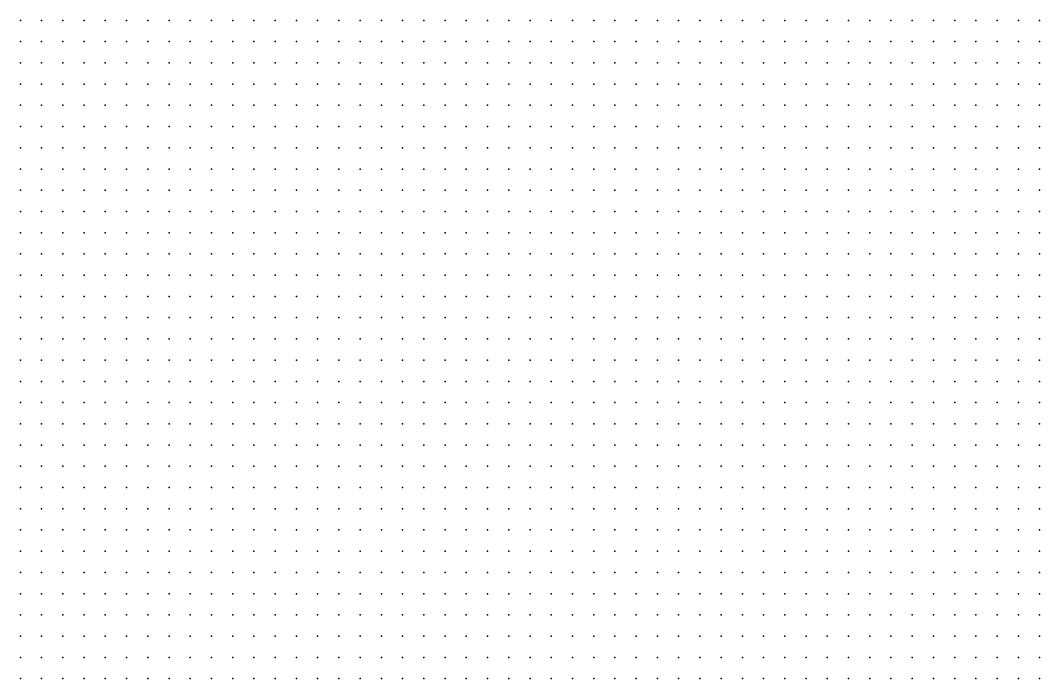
# Model space of a CAD drawing. Header units: metres. Extents: x 287878 to 288137, y 62805 to 63074.
# Drawn here: x 288088 to 288136, y 63011 to 63042 of the extents above; entities that cross this region are included whole.
import ezdxf

# ---------------------------------------------------------------- set-up
doc = ezdxf.new("R2010")
doc.units = ezdxf.units.M
doc.layers.add('SURVEY_INTERP', color=8, linetype='Continuous')

msp = doc.modelspace()

# ---------------------------------------------------------------- linework, layer by layer
at = {"layer": 'SURVEY_INTERP'}
for p in [(288088, 63042, 117.386), (288089, 63042, 117.41), (288090, 63042, 117.433), (288091, 63042, 117.454), (288092, 63042, 117.475), (288093, 63042, 117.495), (288094, 63042, 117.513), (288095, 63042, 117.531), (288096, 63042, 117.549), (288097, 63042, 117.565), (288098, 63042, 117.58), (288099, 63042, 117.595), (288100, 63042, 117.609), (288101, 63042, 117.623), (288102, 63042, 117.636), (288103, 63042, 117.648), (288104, 63042, 117.659), (288105, 63042, 117.67), (288106, 63042, 117.681), (288107, 63042, 117.691), (288108, 63042, 117.7), (288109, 63042, 117.709), (288110, 63042, 117.717), (288111, 63042, 117.725), (288112, 63042, 117.733), (288113, 63042, 117.74), (288114, 63042, 117.746), (288115, 63042, 117.753), (288116, 63042, 117.759), (288117, 63042, 117.764), (288118, 63042, 117.77), (288119, 63042, 117.774), (288120, 63042, 117.779), (288121, 63042, 117.783), (288122, 63042, 117.787), (288123, 63042, 117.791), (288124, 63042, 117.795), (288125, 63042, 117.798), (288126, 63042, 117.801), (288127, 63042, 117.803), (288128, 63042, 117.806), (288129, 63042, 117.808), (288130, 63042, 117.81), (288131, 63042, 117.812), (288132, 63042, 117.814), (288133, 63042, 117.815), (288134, 63042, 117.817), (288135, 63042, 117.818), (288136, 63042, 117.819), (288088, 63041, 117.391), (288089, 63041, 117.414), (288090, 63041, 117.436), (288091, 63041, 117.458), (288092, 63041, 117.478), (288093, 63041, 117.498), (288094, 63041, 117.516), (288095, 63041, 117.534), (288096, 63041, 117.551), (288097, 63041, 117.568), (288098, 63041, 117.583), (288099, 63041, 117.598), (288100, 63041, 117.612), (288101, 63041, 117.625), (288102, 63041, 117.638), (288103, 63041, 117.65), (288104, 63041, 117.662), (288105, 63041, 117.672), (288106, 63041, 117.683), (288107, 63041, 117.693), (288108, 63041, 117.702), (288109, 63041, 117.711), (288110, 63041, 117.719), (288111, 63041, 117.727), (288112, 63041, 117.734), (288113, 63041, 117.741), (288114, 63041, 117.748), (288115, 63041, 117.754), (288116, 63041, 117.76), (288117, 63041, 117.765), (288118, 63041, 117.77), (288119, 63041, 117.775), (288120, 63041, 117.78), (288121, 63041, 117.784), (288122, 63041, 117.788), (288123, 63041, 117.792), (288124, 63041, 117.795), (288125, 63041, 117.798), (288126, 63041, 117.801), (288127, 63041, 117.804), (288128, 63041, 117.806), (288129, 63041, 117.808), (288130, 63041, 117.81), (288131, 63041, 117.812), (288132, 63041, 117.813), (288133, 63041, 117.815), (288134, 63041, 117.816), (288135, 63041, 117.817), (288136, 63041, 117.818), (288088, 63040, 117.394), (288089, 63040, 117.417), (288090, 63040, 117.439), (288091, 63040, 117.461), (288092, 63040, 117.481), (288093, 63040, 117.5), (288094, 63040, 117.519), (288095, 63040, 117.537), (288096, 63040, 117.554), (288097, 63040, 117.57), (288098, 63040, 117.586), (288099, 63040, 117.6), (288100, 63040, 117.614), (288101, 63040, 117.628), (288102, 63040, 117.64), (288103, 63040, 117.652), (288104, 63040, 117.664), (288105, 63040, 117.675), (288106, 63040, 117.685), (288107, 63040, 117.694), (288108, 63040, 117.704), (288109, 63040, 117.712), (288110, 63040, 117.721), (288111, 63040, 117.728), (288112, 63040, 117.736), (288113, 63040, 117.743), (288114, 63040, 117.749), (288115, 63040, 117.755), (288116, 63040, 117.761), (288117, 63040, 117.766), (288118, 63040, 117.771), (288119, 63040, 117.776), (288120, 63040, 117.781), (288121, 63040, 117.785), (288122, 63040, 117.788), (288123, 63040, 117.792), (288124, 63040, 117.795), (288125, 63040, 117.798), (288126, 63040, 117.801), (288127, 63040, 117.804), (288128, 63040, 117.806), (288129, 63040, 117.808), (288130, 63040, 117.81), (288131, 63040, 117.812), (288132, 63040, 117.813), (288133, 63040, 117.815), (288134, 63040, 117.816), (288135, 63040, 117.817), (288136, 63040, 117.818), (288088, 63039, 117.397), (288089, 63039, 117.42), (288090, 63039, 117.442), (288091, 63039, 117.463), (288092, 63039, 117.483), (288093, 63039, 117.503), (288094, 63039, 117.521), (288095, 63039, 117.539), (288096, 63039, 117.556), (288097, 63039, 117.573), (288098, 63039, 117.588), (288099, 63039, 117.603), (288100, 63039, 117.617), (288101, 63039, 117.63), (288102, 63039, 117.643), (288103, 63039, 117.655), (288104, 63039, 117.666), (288105, 63039, 117.677), (288106, 63039, 117.687), (288107, 63039, 117.696), (288108, 63039, 117.706), (288109, 63039, 117.714), (288110, 63039, 117.722), (288111, 63039, 117.73), (288112, 63039, 117.737), (288113, 63039, 117.744), (288114, 63039, 117.75), (288115, 63039, 117.756), (288116, 63039, 117.762), (288117, 63039, 117.767), (288118, 63039, 117.772), (288119, 63039, 117.777), (288120, 63039, 117.781), (288121, 63039, 117.785), (288122, 63039, 117.789), (288123, 63039, 117.793), (288124, 63039, 117.796), (288125, 63039, 117.799), (288126, 63039, 117.801), (288127, 63039, 117.804), (288128, 63039, 117.806), (288129, 63039, 117.808), (288130, 63039, 117.81), (288131, 63039, 117.812), (288132, 63039, 117.813), (288133, 63039, 117.814), (288134, 63039, 117.815), (288135, 63039, 117.816), (288136, 63039, 117.817), (288088, 63038, 117.399), (288089, 63038, 117.421), (288090, 63038, 117.443), (288091, 63038, 117.465), (288092, 63038, 117.485), (288093, 63038, 117.505), (288094, 63038, 117.523), (288095, 63038, 117.541), (288096, 63038, 117.559), (288097, 63038, 117.575), (288098, 63038, 117.59), (288099, 63038, 117.605), (288100, 63038, 117.619), (288101, 63038, 117.632), (288102, 63038, 117.645), (288103, 63038, 117.657), (288104, 63038, 117.668), (288105, 63038, 117.679), (288106, 63038, 117.689), (288107, 63038, 117.699), (288108, 63038, 117.708), (288109, 63038, 117.716), (288110, 63038, 117.724), (288111, 63038, 117.732), (288112, 63038, 117.739), (288113, 63038, 117.746), (288114, 63038, 117.752), (288115, 63038, 117.758), (288116, 63038, 117.763), (288117, 63038, 117.769), (288118, 63038, 117.774), (288119, 63038, 117.778), (288120, 63038, 117.782), (288121, 63038, 117.786), (288122, 63038, 117.79), (288123, 63038, 117.793), (288124, 63038, 117.796), (288125, 63038, 117.799), (288126, 63038, 117.802), (288127, 63038, 117.804), (288128, 63038, 117.806), (288129, 63038, 117.808), (288130, 63038, 117.81), (288131, 63038, 117.812), (288132, 63038, 117.813), (288133, 63038, 117.814), (288134, 63038, 117.815), (288135, 63038, 117.816), (288136, 63038, 117.816), (288088, 63037, 117.399), (288089, 63037, 117.421), (288090, 63037, 117.444), (288091, 63037, 117.465), (288092, 63037, 117.486), (288093, 63037, 117.506), (288094, 63037, 117.525), (288095, 63037, 117.543), (288096, 63037, 117.561), (288097, 63037, 117.577), (288098, 63037, 117.593), (288099, 63037, 117.608), (288100, 63037, 117.622), (288101, 63037, 117.635), (288102, 63037, 117.647), (288103, 63037, 117.659), (288104, 63037, 117.671), (288105, 63037, 117.681), (288106, 63037, 117.691), (288107, 63037, 117.701), (288108, 63037, 117.71), (288109, 63037, 117.718), (288110, 63037, 117.726), (288111, 63037, 117.734), (288112, 63037, 117.741), (288113, 63037, 117.747), (288114, 63037, 117.754), (288115, 63037, 117.759), (288116, 63037, 117.765), (288117, 63037, 117.77), (288118, 63037, 117.775), (288119, 63037, 117.779), (288120, 63037, 117.783), (288121, 63037, 117.787), (288122, 63037, 117.791), (288123, 63037, 117.794), (288124, 63037, 117.797), (288125, 63037, 117.8), (288126, 63037, 117.802), (288127, 63037, 117.805), (288128, 63037, 117.807), (288129, 63037, 117.808), (288130, 63037, 117.81), (288131, 63037, 117.811), (288132, 63037, 117.813), (288133, 63037, 117.814), (288134, 63037, 117.815), (288135, 63037, 117.815), (288136, 63037, 117.816), (288088, 63036, 117.397), (288089, 63036, 117.42), (288090, 63036, 117.443), (288091, 63036, 117.465), (288092, 63036, 117.487), (288093, 63036, 117.507), (288094, 63036, 117.526), (288095, 63036, 117.545), (288096, 63036, 117.563), (288097, 63036, 117.579), (288098, 63036, 117.595), (288099, 63036, 117.61), (288100, 63036, 117.624), (288101, 63036, 117.637), (288102, 63036, 117.65), (288103, 63036, 117.662), (288104, 63036, 117.673), (288105, 63036, 117.684), (288106, 63036, 117.694), (288107, 63036, 117.703), (288108, 63036, 117.712), (288109, 63036, 117.72), (288110, 63036, 117.728), (288111, 63036, 117.736), (288112, 63036, 117.742), (288113, 63036, 117.749), (288114, 63036, 117.755), (288115, 63036, 117.761), (288116, 63036, 117.766), (288117, 63036, 117.771), (288118, 63036, 117.776), (288119, 63036, 117.78), (288120, 63036, 117.784), (288121, 63036, 117.788), (288122, 63036, 117.792), (288123, 63036, 117.795), (288124, 63036, 117.798), (288125, 63036, 117.8), (288126, 63036, 117.803), (288127, 63036, 117.805), (288128, 63036, 117.807), (288129, 63036, 117.809), (288130, 63036, 117.81), (288131, 63036, 117.811), (288132, 63036, 117.813), (288133, 63036, 117.814), (288134, 63036, 117.814), (288135, 63036, 117.815), (288136, 63036, 117.816), (288088, 63035, 117.392), (288089, 63035, 117.417), (288090, 63035, 117.441), (288091, 63035, 117.464), (288092, 63035, 117.486), (288093, 63035, 117.507), (288094, 63035, 117.527), (288095, 63035, 117.546), (288096, 63035, 117.564), (288097, 63035, 117.581), (288098, 63035, 117.597), (288099, 63035, 117.612), (288100, 63035, 117.626), (288101, 63035, 117.64), (288102, 63035, 117.652), (288103, 63035, 117.664), (288104, 63035, 117.675), (288105, 63035, 117.686), (288106, 63035, 117.696), (288107, 63035, 117.705), (288108, 63035, 117.714), (288109, 63035, 117.722), (288110, 63035, 117.73), (288111, 63035, 117.738), (288112, 63035, 117.744), (288113, 63035, 117.751), (288114, 63035, 117.757), (288115, 63035, 117.763), (288116, 63035, 117.768), (288117, 63035, 117.773), (288118, 63035, 117.777), (288119, 63035, 117.782), (288120, 63035, 117.786), (288121, 63035, 117.789), (288122, 63035, 117.793), (288123, 63035, 117.796), (288124, 63035, 117.798), (288125, 63035, 117.801), (288126, 63035, 117.803), (288127, 63035, 117.805), (288128, 63035, 117.807), (288129, 63035, 117.809), (288130, 63035, 117.81), (288131, 63035, 117.812), (288132, 63035, 117.813), (288133, 63035, 117.813), (288134, 63035, 117.814), (288135, 63035, 117.815), (288136, 63035, 117.815), (288088, 63034, 117.386), (288089, 63034, 117.412), (288090, 63034, 117.437), (288091, 63034, 117.462), (288092, 63034, 117.485), (288093, 63034, 117.507), (288094, 63034, 117.528), (288095, 63034, 117.547), (288096, 63034, 117.566), (288097, 63034, 117.583), (288098, 63034, 117.599), (288099, 63034, 117.615), (288100, 63034, 117.629), (288101, 63034, 117.642), (288102, 63034, 117.655), (288103, 63034, 117.667), (288104, 63034, 117.678), (288105, 63034, 117.689), (288106, 63034, 117.698), (288107, 63034, 117.708), (288108, 63034, 117.716), (288109, 63034, 117.725), (288110, 63034, 117.732), (288111, 63034, 117.74), (288112, 63034, 117.746), (288113, 63034, 117.753), (288114, 63034, 117.759), (288115, 63034, 117.764), (288116, 63034, 117.769), (288117, 63034, 117.774), (288118, 63034, 117.779), (288119, 63034, 117.783), (288120, 63034, 117.787), (288121, 63034, 117.79), (288122, 63034, 117.794), (288123, 63034, 117.796), (288124, 63034, 117.799), (288125, 63034, 117.802), (288126, 63034, 117.804), (288127, 63034, 117.806), (288128, 63034, 117.808), (288129, 63034, 117.809), (288130, 63034, 117.81), (288131, 63034, 117.812), (288132, 63034, 117.813), (288133, 63034, 117.813), (288134, 63034, 117.814), (288135, 63034, 117.814), (288136, 63034, 117.815), (288088, 63033, 117.376), (288089, 63033, 117.404), (288090, 63033, 117.432), (288091, 63033, 117.459), (288092, 63033, 117.483), (288093, 63033, 117.507), (288094, 63033, 117.528), (288095, 63033, 117.548), (288096, 63033, 117.567), (288097, 63033, 117.585), (288098, 63033, 117.602), (288099, 63033, 117.617), (288100, 63033, 117.631), (288101, 63033, 117.645), (288102, 63033, 117.658), (288103, 63033, 117.669), (288104, 63033, 117.681), (288105, 63033, 117.691), (288106, 63033, 117.701), (288107, 63033, 117.71), (288108, 63033, 117.719), (288109, 63033, 117.727), (288110, 63033, 117.735), (288111, 63033, 117.742), (288112, 63033, 117.749), (288113, 63033, 117.755), (288114, 63033, 117.761), (288115, 63033, 117.766), (288116, 63033, 117.771), (288117, 63033, 117.776), (288118, 63033, 117.78), (288119, 63033, 117.784), (288120, 63033, 117.788), (288121, 63033, 117.791), (288122, 63033, 117.795), (288123, 63033, 117.797), (288124, 63033, 117.8), (288125, 63033, 117.802), (288126, 63033, 117.805), (288127, 63033, 117.806), (288128, 63033, 117.808), (288129, 63033, 117.809), (288130, 63033, 117.811), (288131, 63033, 117.812), (288132, 63033, 117.813), (288133, 63033, 117.813), (288134, 63033, 117.814), (288135, 63033, 117.814), (288136, 63033, 117.814), (288088, 63032, 117.362), (288089, 63032, 117.395), (288090, 63032, 117.426), (288091, 63032, 117.454), (288092, 63032, 117.481), (288093, 63032, 117.506), (288094, 63032, 117.528), (288095, 63032, 117.549), (288096, 63032, 117.569), (288097, 63032, 117.587), (288098, 63032, 117.604), (288099, 63032, 117.619), (288100, 63032, 117.634), (288101, 63032, 117.648), (288102, 63032, 117.66), (288103, 63032, 117.672), (288104, 63032, 117.683), (288105, 63032, 117.694), (288106, 63032, 117.704), (288107, 63032, 117.713), (288108, 63032, 117.721), (288109, 63032, 117.729), (288110, 63032, 117.737), (288111, 63032, 117.744), (288112, 63032, 117.751), (288113, 63032, 117.757), (288114, 63032, 117.763), (288115, 63032, 117.768), (288116, 63032, 117.773), (288117, 63032, 117.778), (288118, 63032, 117.782), (288119, 63032, 117.786), (288120, 63032, 117.789), (288121, 63032, 117.793), (288122, 63032, 117.796), (288123, 63032, 117.798), (288124, 63032, 117.801), (288125, 63032, 117.803), (288126, 63032, 117.805), (288127, 63032, 117.807), (288128, 63032, 117.809), (288129, 63032, 117.81), (288130, 63032, 117.811), (288131, 63032, 117.812), (288132, 63032, 117.813), (288133, 63032, 117.813), (288134, 63032, 117.814), (288135, 63032, 117.814), (288136, 63032, 117.814), (288088, 63031, 117.345), (288089, 63031, 117.383), (288090, 63031, 117.418), (288091, 63031, 117.45), (288092, 63031, 117.478), (288093, 63031, 117.505), (288094, 63031, 117.529), (288095, 63031, 117.55), (288096, 63031, 117.571), (288097, 63031, 117.589), (288098, 63031, 117.606), (288099, 63031, 117.622), (288100, 63031, 117.637), (288101, 63031, 117.65), (288102, 63031, 117.663), (288103, 63031, 117.675), (288104, 63031, 117.686), (288105, 63031, 117.697), (288106, 63031, 117.706), (288107, 63031, 117.716), (288108, 63031, 117.724), (288109, 63031, 117.732), (288110, 63031, 117.739), (288111, 63031, 117.746), (288112, 63031, 117.753), (288113, 63031, 117.759), (288114, 63031, 117.765), (288115, 63031, 117.77), (288116, 63031, 117.775), (288117, 63031, 117.779), (288118, 63031, 117.783), (288119, 63031, 117.787), (288120, 63031, 117.791), (288121, 63031, 117.794), (288122, 63031, 117.797), (288123, 63031, 117.8), (288124, 63031, 117.802), (288125, 63031, 117.804), (288126, 63031, 117.806), (288127, 63031, 117.808), (288128, 63031, 117.809), (288129, 63031, 117.81), (288130, 63031, 117.811), (288131, 63031, 117.812), (288132, 63031, 117.813), (288133, 63031, 117.813), (288134, 63031, 117.814), (288135, 63031, 117.814), (288136, 63031, 117.814), (288088, 63030, 117.325), (288089, 63030, 117.37), (288090, 63030, 117.409), (288091, 63030, 117.445), (288092, 63030, 117.476), (288093, 63030, 117.504), (288094, 63030, 117.529), (288095, 63030, 117.552), (288096, 63030, 117.572), (288097, 63030, 117.591), (288098, 63030, 117.609), (288099, 63030, 117.625), (288100, 63030, 117.64), (288101, 63030, 117.653), (288102, 63030, 117.666), (288103, 63030, 117.678), (288104, 63030, 117.689), (288105, 63030, 117.7), (288106, 63030, 117.709), (288107, 63030, 117.718), (288108, 63030, 117.727), (288109, 63030, 117.735), (288110, 63030, 117.742), (288111, 63030, 117.749), (288112, 63030, 117.755), (288113, 63030, 117.761), (288114, 63030, 117.767), (288115, 63030, 117.772), (288116, 63030, 117.777), (288117, 63030, 117.781), (288118, 63030, 117.785), (288119, 63030, 117.789), (288120, 63030, 117.792), (288121, 63030, 117.795), (288122, 63030, 117.798), (288123, 63030, 117.801), (288124, 63030, 117.803), (288125, 63030, 117.805), (288126, 63030, 117.807), (288127, 63030, 117.808), (288128, 63030, 117.81), (288129, 63030, 117.811), (288130, 63030, 117.812), (288131, 63030, 117.812), (288132, 63030, 117.813), (288133, 63030, 117.813), (288134, 63030, 117.813), (288135, 63030, 117.814), (288136, 63030, 117.813), (288088, 63029, 117.302), (288089, 63029, 117.355), (288090, 63029, 117.401), (288091, 63029, 117.44), (288092, 63029, 117.474), (288093, 63029, 117.504), (288094, 63029, 117.53), (288095, 63029, 117.553), (288096, 63029, 117.575), (288097, 63029, 117.594), (288098, 63029, 117.612), (288099, 63029, 117.628), (288100, 63029, 117.643), (288101, 63029, 117.657), (288102, 63029, 117.669), (288103, 63029, 117.681), (288104, 63029, 117.692), (288105, 63029, 117.703), (288106, 63029, 117.712), (288107, 63029, 117.721), (288108, 63029, 117.73), (288109, 63029, 117.737), (288110, 63029, 117.745), (288111, 63029, 117.751), (288112, 63029, 117.758), (288113, 63029, 117.764), (288114, 63029, 117.769), (288115, 63029, 117.774), (288116, 63029, 117.779), (288117, 63029, 117.783), (288118, 63029, 117.787), (288119, 63029, 117.791), (288120, 63029, 117.794), (288121, 63029, 117.797), (288122, 63029, 117.8), (288123, 63029, 117.802), (288124, 63029, 117.804), (288125, 63029, 117.806), (288126, 63029, 117.808), (288127, 63029, 117.809), (288128, 63029, 117.81), (288129, 63029, 117.811), (288130, 63029, 117.812), (288131, 63029, 117.813), (288132, 63029, 117.813), (288133, 63029, 117.813), (288134, 63029, 117.813), (288135, 63029, 117.813), (288136, 63029, 117.813), (288088, 63028, 117.28), (288089, 63028, 117.343), (288090, 63028, 117.394), (288091, 63028, 117.437), (288092, 63028, 117.473), (288093, 63028, 117.504), (288094, 63028, 117.531), (288095, 63028, 117.556), (288096, 63028, 117.577), (288097, 63028, 117.597), (288098, 63028, 117.615), (288099, 63028, 117.631), (288100, 63028, 117.646), (288101, 63028, 117.66), (288102, 63028, 117.673), (288103, 63028, 117.684), (288104, 63028, 117.695), (288105, 63028, 117.706), (288106, 63028, 117.715), (288107, 63028, 117.724), (288108, 63028, 117.732), (288109, 63028, 117.74), (288110, 63028, 117.747), (288111, 63028, 117.754), (288112, 63028, 117.76), (288113, 63028, 117.766), (288114, 63028, 117.771), (288115, 63028, 117.776), (288116, 63028, 117.781), (288117, 63028, 117.785), (288118, 63028, 117.789), (288119, 63028, 117.792), (288120, 63028, 117.795), (288121, 63028, 117.798), (288122, 63028, 117.801), (288123, 63028, 117.803), (288124, 63028, 117.805), (288125, 63028, 117.807), (288126, 63028, 117.809), (288127, 63028, 117.81), (288128, 63028, 117.811), (288129, 63028, 117.812), (288130, 63028, 117.813), (288131, 63028, 117.813), (288132, 63028, 117.813), (288133, 63028, 117.813), (288134, 63028, 117.813), (288135, 63028, 117.813), (288136, 63028, 117.813), (288088, 63027, 117.262), (288089, 63027, 117.333), (288090, 63027, 117.39), (288091, 63027, 117.435), (288092, 63027, 117.474), (288093, 63027, 117.506), (288094, 63027, 117.534), (288095, 63027, 117.559), (288096, 63027, 117.581), (288097, 63027, 117.6), (288098, 63027, 117.618), (288099, 63027, 117.635), (288100, 63027, 117.65), (288101, 63027, 117.663), (288102, 63027, 117.676), (288103, 63027, 117.688), (288104, 63027, 117.699), (288105, 63027, 117.709), (288106, 63027, 117.719), (288107, 63027, 117.727), (288108, 63027, 117.736), (288109, 63027, 117.743), (288110, 63027, 117.75), (288111, 63027, 117.757), (288112, 63027, 117.763), (288113, 63027, 117.769), (288114, 63027, 117.774), (288115, 63027, 117.779), (288116, 63027, 117.783), (288117, 63027, 117.787), (288118, 63027, 117.791), (288119, 63027, 117.794), (288120, 63027, 117.797), (288121, 63027, 117.8), (288122, 63027, 117.802), (288123, 63027, 117.805), (288124, 63027, 117.806), (288125, 63027, 117.808), (288126, 63027, 117.81), (288127, 63027, 117.811), (288128, 63027, 117.812), (288129, 63027, 117.812), (288130, 63027, 117.813), (288131, 63027, 117.813), (288132, 63027, 117.814), (288133, 63027, 117.814), (288134, 63027, 117.813), (288135, 63027, 117.813), (288136, 63027, 117.813), (288088, 63026, 117.252), (288089, 63026, 117.33), (288090, 63026, 117.39), (288091, 63026, 117.437), (288092, 63026, 117.476), (288093, 63026, 117.509), (288094, 63026, 117.538), (288095, 63026, 117.562), (288096, 63026, 117.584), (288097, 63026, 117.604), (288098, 63026, 117.622), (288099, 63026, 117.638), (288100, 63026, 117.653), (288101, 63026, 117.667), (288102, 63026, 117.68), (288103, 63026, 117.691), (288104, 63026, 117.702), (288105, 63026, 117.712), (288106, 63026, 117.722), (288107, 63026, 117.731), (288108, 63026, 117.739), (288109, 63026, 117.746), (288110, 63026, 117.753), (288111, 63026, 117.76), (288112, 63026, 117.766), (288113, 63026, 117.771), (288114, 63026, 117.776), (288115, 63026, 117.781), (288116, 63026, 117.785), (288117, 63026, 117.789), (288118, 63026, 117.793), (288119, 63026, 117.796), (288120, 63026, 117.799), (288121, 63026, 117.802), (288122, 63026, 117.804), (288123, 63026, 117.806), (288124, 63026, 117.808), (288125, 63026, 117.809), (288126, 63026, 117.811), (288127, 63026, 117.812), (288128, 63026, 117.812), (288129, 63026, 117.813), (288130, 63026, 117.814), (288131, 63026, 117.814), (288132, 63026, 117.814), (288133, 63026, 117.814), (288134, 63026, 117.813), (288135, 63026, 117.813), (288136, 63026, 117.812), (288088, 63025, 117.256), (288089, 63025, 117.335), (288090, 63025, 117.395), (288091, 63025, 117.442), (288092, 63025, 117.481), (288093, 63025, 117.514), (288094, 63025, 117.542), (288095, 63025, 117.567), (288096, 63025, 117.589), (288097, 63025, 117.608), (288098, 63025, 117.626), (288099, 63025, 117.642), (288100, 63025, 117.657), (288101, 63025, 117.671), (288102, 63025, 117.684), (288103, 63025, 117.695), (288104, 63025, 117.706), (288105, 63025, 117.716), (288106, 63025, 117.725), (288107, 63025, 117.734), (288108, 63025, 117.742), (288109, 63025, 117.749), (288110, 63025, 117.756), (288111, 63025, 117.763), (288112, 63025, 117.768), (288113, 63025, 117.774), (288114, 63025, 117.779), (288115, 63025, 117.783), (288116, 63025, 117.788), (288117, 63025, 117.791), (288118, 63025, 117.795), (288119, 63025, 117.798), (288120, 63025, 117.801), (288121, 63025, 117.803), (288122, 63025, 117.805), (288123, 63025, 117.807), (288124, 63025, 117.809), (288125, 63025, 117.81), (288126, 63025, 117.812), (288127, 63025, 117.813), (288128, 63025, 117.813), (288129, 63025, 117.814), (288130, 63025, 117.814), (288131, 63025, 117.814), (288132, 63025, 117.814), (288133, 63025, 117.814), (288134, 63025, 117.813), (288135, 63025, 117.813), (288136, 63025, 117.812), (288088, 63024, 117.273), (288089, 63024, 117.348), (288090, 63024, 117.405), (288091, 63024, 117.451), (288092, 63024, 117.488), (288093, 63024, 117.52), (288094, 63024, 117.548), (288095, 63024, 117.572), (288096, 63024, 117.594), (288097, 63024, 117.613), (288098, 63024, 117.631), (288099, 63024, 117.647), (288100, 63024, 117.662), (288101, 63024, 117.675), (288102, 63024, 117.688), (288103, 63024, 117.699), (288104, 63024, 117.71), (288105, 63024, 117.72), (288106, 63024, 117.729), (288107, 63024, 117.737), (288108, 63024, 117.745), (288109, 63024, 117.753), (288110, 63024, 117.759), (288111, 63024, 117.766), (288112, 63024, 117.771), (288113, 63024, 117.777), (288114, 63024, 117.781), (288115, 63024, 117.786), (288116, 63024, 117.79), (288117, 63024, 117.794), (288118, 63024, 117.797), (288119, 63024, 117.8), (288120, 63024, 117.803), (288121, 63024, 117.805), (288122, 63024, 117.807), (288123, 63024, 117.809), (288124, 63024, 117.81), (288125, 63024, 117.812), (288126, 63024, 117.813), (288127, 63024, 117.813), (288128, 63024, 117.814), (288129, 63024, 117.814), (288130, 63024, 117.815), (288131, 63024, 117.815), (288132, 63024, 117.814), (288133, 63024, 117.814), (288134, 63024, 117.814), (288135, 63024, 117.813), (288136, 63024, 117.812), (288088, 63023, 117.301), (288089, 63023, 117.367), (288090, 63023, 117.419), (288091, 63023, 117.462), (288092, 63023, 117.498), (288093, 63023, 117.528), (288094, 63023, 117.555), (288095, 63023, 117.578), (288096, 63023, 117.599), (288097, 63023, 117.618), (288098, 63023, 117.636), (288099, 63023, 117.651), (288100, 63023, 117.666), (288101, 63023, 117.679), (288102, 63023, 117.692), (288103, 63023, 117.703), (288104, 63023, 117.714), (288105, 63023, 117.723), (288106, 63023, 117.733), (288107, 63023, 117.741), (288108, 63023, 117.749), (288109, 63023, 117.756), (288110, 63023, 117.763), (288111, 63023, 117.769), (288112, 63023, 117.774), (288113, 63023, 117.779), (288114, 63023, 117.784), (288115, 63023, 117.789), (288116, 63023, 117.792), (288117, 63023, 117.796), (288118, 63023, 117.799), (288119, 63023, 117.802), (288120, 63023, 117.805), (288121, 63023, 117.807), (288122, 63023, 117.809), (288123, 63023, 117.81), (288124, 63023, 117.812), (288125, 63023, 117.813), (288126, 63023, 117.814), (288127, 63023, 117.815), (288128, 63023, 117.815), (288129, 63023, 117.815), (288130, 63023, 117.815), (288131, 63023, 117.815), (288132, 63023, 117.815), (288133, 63023, 117.814), (288134, 63023, 117.814), (288135, 63023, 117.813), (288136, 63023, 117.812), (288088, 63022, 117.336), (288089, 63022, 117.391), (288090, 63022, 117.437), (288091, 63022, 117.475), (288092, 63022, 117.508), (288093, 63022, 117.537), (288094, 63022, 117.562), (288095, 63022, 117.585), (288096, 63022, 117.605), (288097, 63022, 117.624), (288098, 63022, 117.641), (288099, 63022, 117.656), (288100, 63022, 117.671), (288101, 63022, 117.684), (288102, 63022, 117.696), (288103, 63022, 117.707), (288104, 63022, 117.718), (288105, 63022, 117.727), (288106, 63022, 117.736), (288107, 63022, 117.745), (288108, 63022, 117.752), (288109, 63022, 117.759), (288110, 63022, 117.766), (288111, 63022, 117.772), (288112, 63022, 117.777), (288113, 63022, 117.782), (288114, 63022, 117.787), (288115, 63022, 117.791), (288116, 63022, 117.795), (288117, 63022, 117.798), (288118, 63022, 117.802), (288119, 63022, 117.804), (288120, 63022, 117.807), (288121, 63022, 117.809), (288122, 63022, 117.811), (288123, 63022, 117.812), (288124, 63022, 117.813), (288125, 63022, 117.814), (288126, 63022, 117.815), (288127, 63022, 117.816), (288128, 63022, 117.816), (288129, 63022, 117.816), (288130, 63022, 117.816), (288131, 63022, 117.816), (288132, 63022, 117.815), (288133, 63022, 117.815), (288134, 63022, 117.814), (288135, 63022, 117.813), (288136, 63022, 117.812), (288088, 63021, 117.37), (288089, 63021, 117.415), (288090, 63021, 117.454), (288091, 63021, 117.489), (288092, 63021, 117.519), (288093, 63021, 117.545), (288094, 63021, 117.569), (288095, 63021, 117.591), (288096, 63021, 117.611), (288097, 63021, 117.629), (288098, 63021, 117.646), (288099, 63021, 117.661), (288100, 63021, 117.675), (288101, 63021, 117.688), (288102, 63021, 117.7), (288103, 63021, 117.712), (288104, 63021, 117.722), (288105, 63021, 117.731), (288106, 63021, 117.74), (288107, 63021, 117.748), (288108, 63021, 117.756), (288109, 63021, 117.763), (288110, 63021, 117.769), (288111, 63021, 117.775), (288112, 63021, 117.781), (288113, 63021, 117.786), (288114, 63021, 117.79), (288115, 63021, 117.794), (288116, 63021, 117.798), (288117, 63021, 117.801), (288118, 63021, 117.804), (288119, 63021, 117.807), (288120, 63021, 117.809), (288121, 63021, 117.811), (288122, 63021, 117.812), (288123, 63021, 117.814), (288124, 63021, 117.815), (288125, 63021, 117.816), (288126, 63021, 117.816), (288127, 63021, 117.817), (288128, 63021, 117.817), (288129, 63021, 117.817), (288130, 63021, 117.817), (288131, 63021, 117.816), (288132, 63021, 117.816), (288133, 63021, 117.815), (288134, 63021, 117.814), (288135, 63021, 117.813), (288136, 63021, 117.812), (288088, 63020, 117.401), (288089, 63020, 117.438), (288090, 63020, 117.471), (288091, 63020, 117.502), (288092, 63020, 117.529), (288093, 63020, 117.554), (288094, 63020, 117.577), (288095, 63020, 117.598), (288096, 63020, 117.617), (288097, 63020, 117.635), (288098, 63020, 117.651), (288099, 63020, 117.666), (288100, 63020, 117.68), (288101, 63020, 117.693), (288102, 63020, 117.705), (288103, 63020, 117.716), (288104, 63020, 117.726), (288105, 63020, 117.736), (288106, 63020, 117.744), (288107, 63020, 117.752), (288108, 63020, 117.76), (288109, 63020, 117.767), (288110, 63020, 117.773), (288111, 63020, 117.779), (288112, 63020, 117.784), (288113, 63020, 117.789), (288114, 63020, 117.793), (288115, 63020, 117.797), (288116, 63020, 117.801), (288117, 63020, 117.804), (288118, 63020, 117.806), (288119, 63020, 117.809), (288120, 63020, 117.811), (288121, 63020, 117.813), (288122, 63020, 117.814), (288123, 63020, 117.816), (288124, 63020, 117.816), (288125, 63020, 117.817), (288126, 63020, 117.818), (288127, 63020, 117.818), (288128, 63020, 117.818), (288129, 63020, 117.818), (288130, 63020, 117.817), (288131, 63020, 117.817), (288132, 63020, 117.816), (288133, 63020, 117.815), (288134, 63020, 117.814), (288135, 63020, 117.813), (288136, 63020, 117.812), (288088, 63019, 117.427), (288089, 63019, 117.457), (288090, 63019, 117.486), (288091, 63019, 117.513), (288092, 63019, 117.538), (288093, 63019, 117.562), (288094, 63019, 117.584), (288095, 63019, 117.604), (288096, 63019, 117.623), (288097, 63019, 117.64), (288098, 63019, 117.656), (288099, 63019, 117.671), (288100, 63019, 117.685), (288101, 63019, 117.698), (288102, 63019, 117.709), (288103, 63019, 117.72), (288104, 63019, 117.73), (288105, 63019, 117.74), (288106, 63019, 117.748), (288107, 63019, 117.756), (288108, 63019, 117.764), (288109, 63019, 117.77), (288110, 63019, 117.777), (288111, 63019, 117.782), (288112, 63019, 117.787), (288113, 63019, 117.792), (288114, 63019, 117.796), (288115, 63019, 117.8), (288116, 63019, 117.803), (288117, 63019, 117.806), (288118, 63019, 117.809), (288119, 63019, 117.811), (288120, 63019, 117.813), (288121, 63019, 117.815), (288122, 63019, 117.816), (288123, 63019, 117.817), (288124, 63019, 117.818), (288125, 63019, 117.819), (288126, 63019, 117.819), (288127, 63019, 117.819), (288128, 63019, 117.819), (288129, 63019, 117.819), (288130, 63019, 117.818), (288131, 63019, 117.817), (288132, 63019, 117.816), (288133, 63019, 117.815), (288134, 63019, 117.814), (288135, 63019, 117.813), (288136, 63019, 117.811), (288088, 63018, 117.445), (288089, 63018, 117.471), (288090, 63018, 117.497), (288091, 63018, 117.521), (288092, 63018, 117.545), (288093, 63018, 117.568), (288094, 63018, 117.589), (288095, 63018, 117.609), (288096, 63018, 117.628), (288097, 63018, 117.645), (288098, 63018, 117.661), (288099, 63018, 117.676), (288100, 63018, 117.69), (288101, 63018, 117.702), (288102, 63018, 117.714), (288103, 63018, 117.725), (288104, 63018, 117.735), (288105, 63018, 117.744), (288106, 63018, 117.753), (288107, 63018, 117.76), (288108, 63018, 117.768), (288109, 63018, 117.774), (288110, 63018, 117.78), (288111, 63018, 117.786), (288112, 63018, 117.791), (288113, 63018, 117.795), (288114, 63018, 117.799), (288115, 63018, 117.803), (288116, 63018, 117.806), (288117, 63018, 117.809), (288118, 63018, 117.812), (288119, 63018, 117.814), (288120, 63018, 117.816), (288121, 63018, 117.817), (288122, 63018, 117.818), (288123, 63018, 117.819), (288124, 63018, 117.82), (288125, 63018, 117.82), (288126, 63018, 117.82), (288127, 63018, 117.82), (288128, 63018, 117.82), (288129, 63018, 117.82), (288130, 63018, 117.819), (288131, 63018, 117.818), (288132, 63018, 117.817), (288133, 63018, 117.816), (288134, 63018, 117.814), (288135, 63018, 117.813), (288136, 63018, 117.811), (288088, 63017, 117.455), (288089, 63017, 117.478), (288090, 63017, 117.502), (288091, 63017, 117.526), (288092, 63017, 117.55), (288093, 63017, 117.573), (288094, 63017, 117.594), (288095, 63017, 117.614), (288096, 63017, 117.633), (288097, 63017, 117.65), (288098, 63017, 117.666), (288099, 63017, 117.681), (288100, 63017, 117.694), (288101, 63017, 117.707), (288102, 63017, 117.719), (288103, 63017, 117.729), (288104, 63017, 117.739), (288105, 63017, 117.749), (288106, 63017, 117.757), (288107, 63017, 117.765), (288108, 63017, 117.772), (288109, 63017, 117.778), (288110, 63017, 117.784), (288111, 63017, 117.79), (288112, 63017, 117.795), (288113, 63017, 117.799), (288114, 63017, 117.803), (288115, 63017, 117.806), (288116, 63017, 117.809), (288117, 63017, 117.812), (288118, 63017, 117.814), (288119, 63017, 117.816), (288120, 63017, 117.818), (288121, 63017, 117.819), (288122, 63017, 117.82), (288123, 63017, 117.821), (288124, 63017, 117.822), (288125, 63017, 117.822), (288126, 63017, 117.822), (288127, 63017, 117.822), (288128, 63017, 117.821), (288129, 63017, 117.821), (288130, 63017, 117.82), (288131, 63017, 117.819), (288132, 63017, 117.817), (288133, 63017, 117.816), (288134, 63017, 117.815), (288135, 63017, 117.813), (288136, 63017, 117.811), (288088, 63016, 117.455), (288089, 63016, 117.477), (288090, 63016, 117.502), (288091, 63016, 117.527), (288092, 63016, 117.552), (288093, 63016, 117.575), (288094, 63016, 117.597), (288095, 63016, 117.618), (288096, 63016, 117.637), (288097, 63016, 117.654), (288098, 63016, 117.67), (288099, 63016, 117.685), (288100, 63016, 117.699), (288101, 63016, 117.712), (288102, 63016, 117.723), (288103, 63016, 117.734), (288104, 63016, 117.744), (288105, 63016, 117.753), (288106, 63016, 117.762), (288107, 63016, 117.769), (288108, 63016, 117.776), (288109, 63016, 117.783), (288110, 63016, 117.788), (288111, 63016, 117.794), (288112, 63016, 117.798), (288113, 63016, 117.803), (288114, 63016, 117.806), (288115, 63016, 117.81), (288116, 63016, 117.813), (288117, 63016, 117.815), (288118, 63016, 117.817), (288119, 63016, 117.819), (288120, 63016, 117.821), (288121, 63016, 117.822), (288122, 63016, 117.823), (288123, 63016, 117.823), (288124, 63016, 117.824), (288125, 63016, 117.824), (288126, 63016, 117.823), (288127, 63016, 117.823), (288128, 63016, 117.822), (288129, 63016, 117.822), (288130, 63016, 117.821), (288131, 63016, 117.819), (288132, 63016, 117.818), (288133, 63016, 117.816), (288134, 63016, 117.815), (288135, 63016, 117.813), (288136, 63016, 117.811), (288088, 63015, 117.439), (288089, 63015, 117.464), (288090, 63015, 117.494), (288091, 63015, 117.523), (288092, 63015, 117.551), (288093, 63015, 117.576), (288094, 63015, 117.6), (288095, 63015, 117.621), (288096, 63015, 117.641), (288097, 63015, 117.658), (288098, 63015, 117.675), (288099, 63015, 117.69), (288100, 63015, 117.704), (288101, 63015, 117.717), (288102, 63015, 117.728), (288103, 63015, 117.739), (288104, 63015, 117.749), (288105, 63015, 117.758), (288106, 63015, 117.766), (288107, 63015, 117.774), (288108, 63015, 117.781), (288109, 63015, 117.787), (288110, 63015, 117.793), (288111, 63015, 117.798), (288112, 63015, 117.802), (288113, 63015, 117.806), (288114, 63015, 117.81), (288115, 63015, 117.813), (288116, 63015, 117.816), (288117, 63015, 117.818), (288118, 63015, 117.82), (288119, 63015, 117.822), (288120, 63015, 117.823), (288121, 63015, 117.824), (288122, 63015, 117.825), (288123, 63015, 117.825), (288124, 63015, 117.825), (288125, 63015, 117.825), (288126, 63015, 117.825), (288127, 63015, 117.824), (288128, 63015, 117.824), (288129, 63015, 117.823), (288130, 63015, 117.821), (288131, 63015, 117.82), (288132, 63015, 117.819), (288133, 63015, 117.817), (288134, 63015, 117.815), (288135, 63015, 117.813), (288136, 63015, 117.811), (288088, 63014, 117.401), (288089, 63014, 117.436), (288090, 63014, 117.477), (288091, 63014, 117.514), (288092, 63014, 117.547), (288093, 63014, 117.575), (288094, 63014, 117.601), (288095, 63014, 117.623), (288096, 63014, 117.644), (288097, 63014, 117.662), (288098, 63014, 117.679), (288099, 63014, 117.695), (288100, 63014, 117.709), (288101, 63014, 117.722), (288102, 63014, 117.733), (288103, 63014, 117.744), (288104, 63014, 117.754), (288105, 63014, 117.763), (288106, 63014, 117.771), (288107, 63014, 117.778), (288108, 63014, 117.785), (288109, 63014, 117.791), (288110, 63014, 117.797), (288111, 63014, 117.802), (288112, 63014, 117.806), (288113, 63014, 117.81), (288114, 63014, 117.814), (288115, 63014, 117.817), (288116, 63014, 117.819), (288117, 63014, 117.822), (288118, 63014, 117.823), (288119, 63014, 117.825), (288120, 63014, 117.826), (288121, 63014, 117.827), (288122, 63014, 117.827), (288123, 63014, 117.827), (288124, 63014, 117.827), (288125, 63014, 117.827), (288126, 63014, 117.827), (288127, 63014, 117.826), (288128, 63014, 117.825), (288129, 63014, 117.824), (288130, 63014, 117.822), (288131, 63014, 117.821), (288132, 63014, 117.819), (288133, 63014, 117.817), (288134, 63014, 117.815), (288135, 63014, 117.813), (288136, 63014, 117.811), (288088, 63013, 117.324), (288089, 63013, 117.39), (288090, 63013, 117.452), (288091, 63013, 117.502), (288092, 63013, 117.541), (288093, 63013, 117.574), (288094, 63013, 117.601), (288095, 63013, 117.625), (288096, 63013, 117.647), (288097, 63013, 117.666), (288098, 63013, 117.684), (288099, 63013, 117.699), (288100, 63013, 117.714), (288101, 63013, 117.727), (288102, 63013, 117.738), (288103, 63013, 117.749), (288104, 63013, 117.759), (288105, 63013, 117.768), (288106, 63013, 117.776), (288107, 63013, 117.783), (288108, 63013, 117.79), (288109, 63013, 117.796), (288110, 63013, 117.801), (288111, 63013, 117.806), (288112, 63013, 117.811), (288113, 63013, 117.814), (288114, 63013, 117.818), (288115, 63013, 117.82), (288116, 63013, 117.823), (288117, 63013, 117.825), (288118, 63013, 117.827), (288119, 63013, 117.828), (288120, 63013, 117.829), (288121, 63013, 117.829), (288122, 63013, 117.83), (288123, 63013, 117.83), (288124, 63013, 117.829), (288125, 63013, 117.829), (288126, 63013, 117.828), (288127, 63013, 117.827), (288128, 63013, 117.826), (288129, 63013, 117.825), (288130, 63013, 117.823), (288131, 63013, 117.822), (288132, 63013, 117.82), (288133, 63013, 117.818), (288134, 63013, 117.816), (288135, 63013, 117.813), (288136, 63013, 117.811), (288088, 63012, 117.206), (288089, 63012, 117.335), (288090, 63012, 117.429), (288091, 63012, 117.491), (288092, 63012, 117.536), (288093, 63012, 117.571), (288094, 63012, 117.601), (288095, 63012, 117.627), (288096, 63012, 117.65), (288097, 63012, 117.67), (288098, 63012, 117.688), (288099, 63012, 117.704), (288100, 63012, 117.719), (288101, 63012, 117.732), (288102, 63012, 117.744), (288103, 63012, 117.755), (288104, 63012, 117.764), (288105, 63012, 117.773), (288106, 63012, 117.781), (288107, 63012, 117.788), (288108, 63012, 117.795), (288109, 63012, 117.801), (288110, 63012, 117.806), (288111, 63012, 117.811), (288112, 63012, 117.815), (288113, 63012, 117.819), (288114, 63012, 117.822), (288115, 63012, 117.824), (288116, 63012, 117.827), (288117, 63012, 117.828), (288118, 63012, 117.83), (288119, 63012, 117.831), (288120, 63012, 117.832), (288121, 63012, 117.832), (288122, 63012, 117.832), (288123, 63012, 117.832), (288124, 63012, 117.832), (288125, 63012, 117.831), (288126, 63012, 117.83), (288127, 63012, 117.829), (288128, 63012, 117.828), (288129, 63012, 117.826), (288130, 63012, 117.824), (288131, 63012, 117.822), (288132, 63012, 117.82), (288133, 63012, 117.818), (288134, 63012, 117.816), (288135, 63012, 117.813), (288136, 63012, 117.811), (288088, 63011, 117.132), (288089, 63011, 117.31), (288090, 63011, 117.419), (288091, 63011, 117.485), (288092, 63011, 117.531), (288093, 63011, 117.569), (288094, 63011, 117.601), (288095, 63011, 117.628), (288096, 63011, 117.653), (288097, 63011, 117.674), (288098, 63011, 117.693), (288099, 63011, 117.709), (288100, 63011, 117.724), (288101, 63011, 117.738), (288102, 63011, 117.749), (288103, 63011, 117.76), (288104, 63011, 117.77), (288105, 63011, 117.779), (288106, 63011, 117.787), (288107, 63011, 117.794), (288108, 63011, 117.8), (288109, 63011, 117.806), (288110, 63011, 117.811), (288111, 63011, 117.816), (288112, 63011, 117.819), (288113, 63011, 117.823), (288114, 63011, 117.826), (288115, 63011, 117.828), (288116, 63011, 117.83), (288117, 63011, 117.832), (288118, 63011, 117.833), (288119, 63011, 117.834), (288120, 63011, 117.835), (288121, 63011, 117.835), (288122, 63011, 117.835), (288123, 63011, 117.834), (288124, 63011, 117.834), (288125, 63011, 117.833), (288126, 63011, 117.832), (288127, 63011, 117.83), (288128, 63011, 117.829), (288129, 63011, 117.827), (288130, 63011, 117.825), (288131, 63011, 117.823), (288132, 63011, 117.821), (288133, 63011, 117.819), (288134, 63011, 117.816), (288135, 63011, 117.813), (288136, 63011, 117.811)]:
    msp.add_point(p, dxfattribs=at)

doc.saveas('drawing.dxf')
